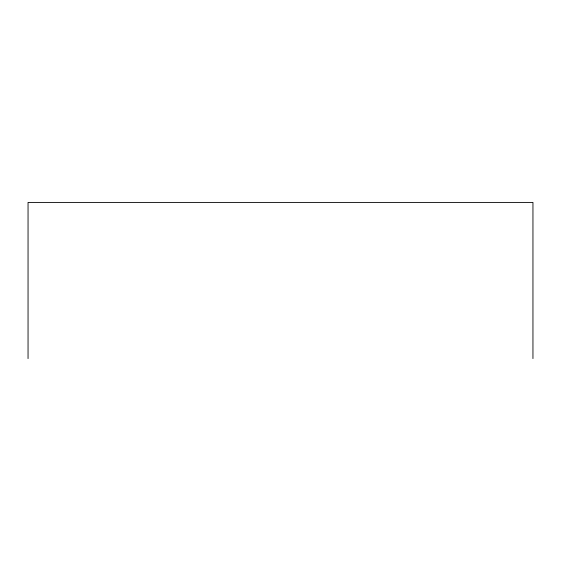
<?xml version="1.0" encoding="UTF-8"?>
<svg xmlns="http://www.w3.org/2000/svg" width="561" height="561" viewBox="0 0 561 561"><rect width="100%" height="100%" fill="white"/><g stroke="black" fill="none" stroke-linecap="round" stroke-linejoin="round"><path stroke-width="0.84" d="M532.95 358.584L532.95 202.416L28.05 202.416L28.05 358.584"/></g></svg>
